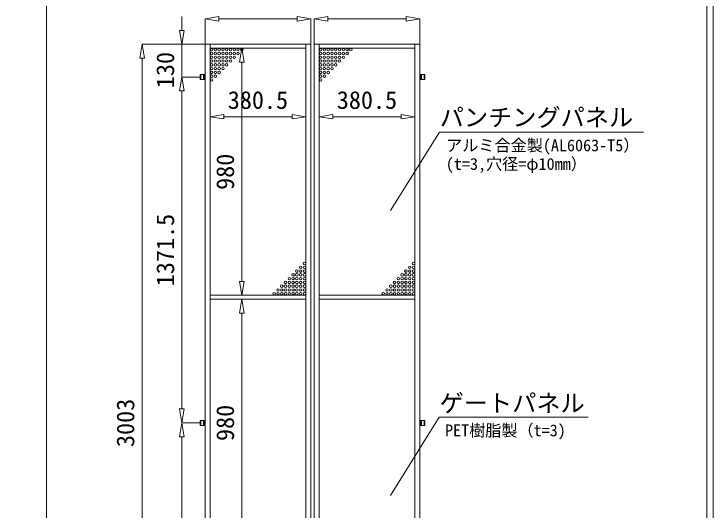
# Model space of a CAD drawing. Units: millimetres, scale not verified. Extents: x -10062 to 10062, y -16938 to 16938.
# Drawn here: x 7288 to 10062, y 8814 to 10781 of the extents above; entities that cross this region are included whole.
import ezdxf
from ezdxf.enums import TextEntityAlignment as Align

# ---------------------------------------------------------------- set-up
doc = ezdxf.new("R2010")
doc.units = ezdxf.units.MM
doc.header["$LTSCALE"] = 90
doc.linetypes.add('DASHED1', pattern=[1.8, 1.2, -0.6])
doc.layers.add('0-B_図面枠', color=134, linetype='Continuous', lineweight=18)
doc.styles.add('ＭＳ ゴシック', font='')
doc.styles.get('ＭＳ ゴシック').set_extended_font_data('MS Gothic')

msp = doc.modelspace()

# ---------------------------------------------------------------- linework, layer by layer
at = {"layer": '0-B_図面枠'}
for p, q in [((7954.72, 10715.96), (7954.72, 10770.97)), ((8101.66, 10770.66), (8046.66, 10761.49)), ((8101.66, 10770.66), (8101.66, 10752.33)), ((8411.66, 10770.66), (8466.66, 10761.49)), ((8411.66, 10770.66), (8411.66, 10752.33)), ((8534.36, 10770.66), (8479.36, 10761.49)), ((8534.36, 10770.66), (8534.36, 10752.33)), ((8844.36, 10770.66), (8899.36, 10761.49)), ((8844.36, 10770.66), (8844.36, 10752.33)), ((8046.66, 10661.96), (8046.66, 10762.5)), ((8046.66, 10761.49), (8101.66, 10752.33)), ((8101.66, 10761.49), (8411.66, 10761.49)), ((8466.66, 10761.49), (8411.66, 10752.33)), ((8466.66, 10661.96), (8466.66, 10762.5)), ((8479.36, 10661.96), (8479.36, 10762.5)), ((8479.36, 10761.49), (8534.36, 10752.33)), ((8534.36, 10761.49), (8844.36, 10761.49)), ((8899.36, 10761.49), (8844.36, 10752.33)), ((8899.36, 10661.96), (8899.36, 10762.5)), ((7945.56, 10715.96), (7954.72, 10660.96)), ((7945.56, 10715.96), (7963.89, 10715.96)), ((7954.72, 10660.96), (7963.89, 10715.96)), ((7787.44, 10605.96), (7796.6, 10660.96)), ((8045.66, 10660.96), (7795.6, 10660.96)), ((7796.6, 10660.96), (7805.77, 10605.96)), ((8045.66, 10660.96), (7953.72, 10660.96)), ((7954.72, 10660.96), (7954.72, 10530.96)), ((8066.41, 10644.46), (8066.41, 10372.83)), ((8067.41, 10645.46), (8193.41, 10645.46)), ((8183.24, 10590.46), (8192.41, 10645.46)), ((8192.41, 10645.46), (8201.57, 10590.46)), ((8446.91, 10644.46), (8446.91, 10372.83)), ((8499.11, 10644.46), (8499.11, 10372.83)), ((8879.61, 10644.46), (8879.61, 10372.83)), ((7787.44, 10605.96), (7805.77, 10605.96)), ((7796.6, 10605.96), (7796.6, 7712.96)), ((8183.24, 10590.46), (8201.57, 10590.46)), ((8192.41, 10590.46), (8192.41, 9720.46)), ((7945.56, 10475.96), (7954.72, 10530.96)), ((7945.56, 10475.96), (7954.72, 10530.96)), ((8025.66, 10530.96), (7953.72, 10530.96)), ((8025.66, 10530.96), (7953.72, 10530.96)), ((7954.72, 10530.96), (7963.89, 10475.96)), ((7954.72, 10530.96), (7963.89, 10475.96)), ((8042.87, 10540.96), (8042.87, 10520.96)), ((8903.15, 10540.96), (8903.15, 10520.96)), ((7945.56, 10475.96), (7963.89, 10475.96)), ((7945.56, 10475.96), (7963.89, 10475.96)), ((7954.72, 10475.96), (7954.72, 10420.97)), ((7954.72, 10475.96), (7954.72, 9214.46)), ((8121.41, 10382.99), (8066.41, 10373.83)), ((8121.41, 10382.99), (8121.41, 10364.66)), ((8391.91, 10382.99), (8446.91, 10373.83)), ((8391.91, 10382.99), (8391.91, 10364.66)), ((8554.11, 10382.99), (8499.11, 10373.83)), ((8554.11, 10382.99), (8554.11, 10364.66)), ((8824.61, 10382.99), (8879.61, 10373.83)), ((8824.61, 10382.99), (8824.61, 10364.66)), ((8066.41, 10373.83), (8121.41, 10364.66)), ((8121.41, 10373.83), (8391.91, 10373.83)), ((8446.91, 10373.83), (8391.91, 10364.66)), ((8499.11, 10373.83), (8554.11, 10364.66)), ((8554.11, 10373.83), (8824.61, 10373.83)), ((8879.61, 10373.83), (8824.61, 10364.66)), ((8976.74, 10313.01), (9786.23, 10313.01)), ((8183.24, 9720.46), (8192.41, 9665.46)), ((8183.24, 9720.46), (8201.57, 9720.46)), ((8192.41, 9665.46), (8201.57, 9720.46)), ((8067.41, 9665.46), (8193.41, 9665.46)), ((8067.41, 9649.46), (8193.41, 9649.46)), ((8183.24, 9594.46), (8192.41, 9649.46)), ((8192.41, 9649.46), (8201.57, 9594.46)), ((8183.24, 9594.46), (8201.57, 9594.46)), ((8192.41, 9594.46), (8192.41, 8724.47)), ((7945.56, 9214.46), (7954.72, 9159.46)), ((7945.56, 9214.46), (7963.89, 9214.46)), ((7954.72, 9159.46), (7963.89, 9214.46)), ((7945.56, 9104.46), (7954.72, 9159.46)), ((8025.66, 9159.46), (7953.72, 9159.46)), ((8025.66, 9159.46), (7953.72, 9159.46)), ((7954.72, 9159.46), (7963.89, 9104.46)), ((8042.87, 9169.46), (8042.87, 9149.46)), ((8903.15, 9169.46), (8903.15, 9149.46)), ((8976.38, 9182.41), (9567.4, 9182.41)), ((7945.56, 9104.46), (7963.89, 9104.46)), ((7954.72, 9104.46), (7954.72, 7842.96))]:
    msp.add_line(p, q, dxfattribs=at)
at = {"layer": '0-B_図面枠', "linetype": 'DASHED1'}
for p, q in [((8029.66, 10540.96), (8029.66, 10520.96)), ((8040.65, 10540.96), (8040.65, 10520.96)), ((8905.36, 10540.96), (8905.36, 10520.96)), ((8916.36, 10540.96), (8916.36, 10520.96)), ((8029.66, 9169.46), (8029.66, 9149.46)), ((8040.65, 9169.46), (8040.65, 9149.46)), ((8905.36, 9169.46), (8905.36, 9149.46)), ((8916.36, 9169.46), (8916.36, 9149.46))]:
    msp.add_line(p, q, dxfattribs=at)
at = {"layer": '0-B_図面枠'}
for points in [[(-10062.5, 16937.5), (10062.5, 16937.5), (10062.5, 3062.5), (-10062.5, 3062.5)], [(7417.7, 11498.83), (10037.64, 11498.83), (10037.64, 7314.17), (7417.7, 7314.17)], [(8046.66, 10660.96), (8066.41, 10660.96), (8066.41, 7657.96), (8046.66, 7657.96)], [(8446.91, 10660.96), (8066.41, 10660.96), (8066.41, 10645.46), (8446.91, 10645.46)], [(8466.66, 10660.96), (8446.91, 10660.96), (8446.91, 7657.96), (8466.66, 7657.96)], [(8479.36, 10660.96), (8499.11, 10660.96), (8499.11, 7657.96), (8479.36, 7657.96)], [(8499.11, 10660.96), (8879.61, 10660.96), (8879.61, 10645.46), (8499.11, 10645.46)], [(8899.36, 10660.96), (8879.61, 10660.96), (8879.61, 7657.96), (8899.36, 7657.96)], [(8446.91, 9665.46), (8066.41, 9665.46), (8066.41, 9649.46), (8446.91, 9649.46)], [(8499.11, 9665.46), (8879.61, 9665.46), (8879.61, 9649.46), (8499.11, 9649.46)]]:
    msp.add_lwpolyline(points, close=True, dxfattribs=at)
for points in [[(8046.66, 10520.96), (8026.66, 10520.96), (8026.66, 10540.96), (8046.66, 10540.96)], [(8899.36, 10520.96), (8919.36, 10520.96), (8919.36, 10540.96), (8899.36, 10540.96)], [(8783.06, 10001.43), (8976.38, 10313.01), (8976.74, 10313.01)], [(8046.66, 9149.46), (8026.66, 9149.46), (8026.66, 9169.46), (8046.66, 9169.46)], [(8782.69, 8870.84), (8976.02, 9182.41), (8976.38, 9182.41)], [(8899.36, 9149.46), (8919.36, 9149.46), (8919.36, 9169.46), (8899.36, 9169.46)]]:
    msp.add_lwpolyline(points, dxfattribs=at)
for centre in [(8072.41, 10639.46), (8072.41, 10624.46), (8087.41, 10639.46), (8087.41, 10624.46), (8102.41, 10639.46), (8102.41, 10624.46), (8117.41, 10639.46), (8117.41, 10624.46), (8132.41, 10639.46), (8132.41, 10624.46), (8147.41, 10639.46), (8147.41, 10624.46), (8162.41, 10639.46), (8162.41, 10624.46), (8177.41, 10639.46), (8177.41, 10624.46), (8192.41, 10639.46), (8505.11, 10639.46), (8505.11, 10624.46), (8520.11, 10639.46), (8520.11, 10624.46), (8535.11, 10639.46), (8535.11, 10624.46), (8550.11, 10639.46), (8550.11, 10624.46), (8565.11, 10639.46), (8565.11, 10624.46), (8580.11, 10639.46), (8580.11, 10624.46), (8595.11, 10639.46), (8595.11, 10624.46), (8610.11, 10639.46), (8610.11, 10624.46), (8625.11, 10639.46), (8072.41, 10609.46), (8072.41, 10594.46), (8087.41, 10609.46), (8087.41, 10594.46), (8102.41, 10609.46), (8102.41, 10594.46), (8117.41, 10609.46), (8117.41, 10594.46), (8132.41, 10609.46), (8132.41, 10594.46), (8147.41, 10609.46), (8147.41, 10594.46), (8162.41, 10609.46), (8505.11, 10609.46), (8505.11, 10594.46), (8520.11, 10609.46), (8520.11, 10594.46), (8535.11, 10609.46), (8535.11, 10594.46), (8550.11, 10609.46), (8550.11, 10594.46), (8565.11, 10609.46), (8565.11, 10594.46), (8580.11, 10609.46), (8580.11, 10594.46), (8595.11, 10609.46), (8072.41, 10579.46), (8087.41, 10579.46), (8102.41, 10579.46), (8117.41, 10579.46), (8132.41, 10579.46), (8505.11, 10579.46), (8520.11, 10579.46), (8535.11, 10579.46), (8550.11, 10579.46), (8565.11, 10579.46), (8072.41, 10564.46), (8072.41, 10549.46), (8087.41, 10564.46), (8087.41, 10549.46), (8102.41, 10564.46), (8102.41, 10549.46), (8117.41, 10564.46), (8505.11, 10564.46), (8505.11, 10549.46), (8520.11, 10564.46), (8520.11, 10549.46), (8535.11, 10564.46), (8535.11, 10549.46), (8550.11, 10564.46), (8072.41, 10534.46), (8072.41, 10519.46), (8087.41, 10534.46), (8505.11, 10534.46), (8505.11, 10519.46), (8520.11, 10534.46), (8440.91, 9791.46), (8873.61, 9791.46), (8410.9, 9761.46), (8425.91, 9776.47), (8425.91, 9761.46), (8440.91, 9776.47), (8440.91, 9761.46), (8843.61, 9761.46), (8858.61, 9776.47), (8858.61, 9761.46), (8873.61, 9776.47), (8873.61, 9761.46), (8395.91, 9746.46), (8410.9, 9746.46), (8425.91, 9746.46), (8440.91, 9746.46), (8828.61, 9746.46), (8843.61, 9746.46), (8858.61, 9746.46), (8873.61, 9746.46), (8365.9, 9716.46), (8380.91, 9731.47), (8380.91, 9716.46), (8395.91, 9731.47), (8395.91, 9716.46), (8410.9, 9731.47), (8410.9, 9716.46), (8425.91, 9731.47), (8425.91, 9716.46), (8440.91, 9731.47), (8440.91, 9716.46), (8798.61, 9716.46), (8813.61, 9731.47), (8813.61, 9716.46), (8828.61, 9731.47), (8828.61, 9716.46), (8843.61, 9731.47), (8843.61, 9716.46), (8858.61, 9731.47), (8858.61, 9716.46), (8873.61, 9731.47), (8873.61, 9716.46), (8335.91, 9686.47), (8350.91, 9701.46), (8350.91, 9686.47), (8365.9, 9701.46), (8365.9, 9686.47), (8380.91, 9701.46), (8380.91, 9686.47), (8395.91, 9701.46), (8395.91, 9686.47), (8410.9, 9701.46), (8410.9, 9686.47), (8425.91, 9701.46), (8425.91, 9686.47), (8440.91, 9701.46), (8440.91, 9686.47), (8768.61, 9686.47), (8783.61, 9701.46), (8783.61, 9686.47), (8798.61, 9701.46), (8798.61, 9686.47), (8813.61, 9701.46), (8813.61, 9686.47), (8828.61, 9701.46), (8828.61, 9686.47), (8843.61, 9701.46), (8843.61, 9686.47), (8858.61, 9701.46), (8858.61, 9686.47), (8873.61, 9701.46), (8873.61, 9686.47), (8320.9, 9671.46), (8335.91, 9671.46), (8350.91, 9671.46), (8365.9, 9671.46), (8380.91, 9671.46), (8395.91, 9671.46), (8410.9, 9671.46), (8425.91, 9671.46), (8440.91, 9671.46), (8753.61, 9671.46), (8768.61, 9671.46), (8783.61, 9671.46), (8798.61, 9671.46), (8813.61, 9671.46), (8828.61, 9671.46), (8843.61, 9671.46), (8858.61, 9671.46), (8873.61, 9671.46)]:
    msp.add_circle(centre, 5, dxfattribs=at)

# ---------------------------------------------------------------- texts
at = {"layer": '0-B_図面枠', "style": 'ＭＳ ゴシック'}
for s, p in [('130', (7944.82, 10487.01)), ('980', (8182.51, 10083.47)), ('1371.5', (7944.82, 9701.21)), ('3003', (7786.7, 9063.46)), ('980', (8182.51, 9087.46))]:
    msp.add_text(s, height=70.38, rotation=90, dxfattribs=at).set_placement(p, align=Align.BOTTOM_LEFT)
for s, height, p in [('380.5', 70.38, (8136.66, 10383.73)), ('380.5', 70.38, (8569.36, 10383.73)), ('パンチングパネル', 70.38, (8977.73, 10314.87)), ('アルミ合金製(AL6063-T5）', 46.92, (9003.14, 10222.61)), ('(t=3,穴径=φ10mm）', 46.92, (9002.05, 10148.93)), ('ゲートパネル', 70.38, (8977.37, 9181.73)), ('PET樹脂製（t=3)', 46.92, (8998.8, 9092.02))]:
    msp.add_text(s, height=height, dxfattribs=at).set_placement(p, align=Align.BOTTOM_LEFT)

doc.saveas('drawing.dxf')
